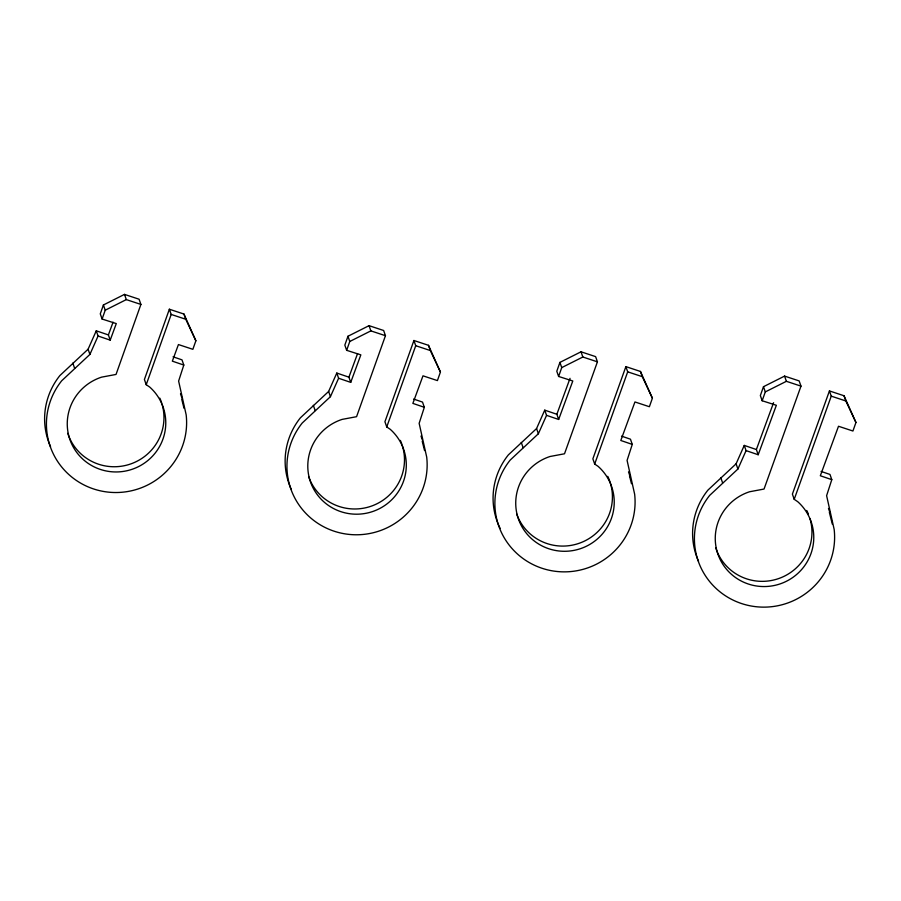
<?xml version="1.0" encoding="UTF-8"?>
<svg xmlns="http://www.w3.org/2000/svg" width="901" height="901" viewBox="0 0 901 901"><rect width="100%" height="100%" fill="white"/><g stroke="black" fill="none" stroke-linecap="round" stroke-linejoin="round"><path stroke-width="1.35" d="M173.071 356.807L181.991 359.848L183.804 365.051L178.623 381.067L186.169 414.832A70.222 69.073 -19.2 0 1 97.162 490.031A70.222 69.073 -19.2 0 1 61.685 380.785L89.909 354.42L98.074 336.017L96.261 330.802L108.39 334.924L110.204 340.139L98.074 336.017M413.593 399.053L422.513 402.083L424.326 407.297L419.145 423.312L426.702 457.077A70.222 69.073 -19.2 0 1 337.684 532.277A70.222 69.073 -19.2 0 1 302.207 423.031L330.442 396.665L338.607 378.251L336.794 373.048L348.912 377.17L350.726 382.384L338.607 378.251M621.532 436.14L630.452 439.181L632.265 444.396L627.085 460.4L634.642 494.176A70.222 69.073 -19.2 0 1 545.623 569.364A70.222 69.073 -19.2 0 1 510.146 460.118L538.381 433.753L546.547 415.35L544.733 410.146L556.852 414.269L558.665 419.472L546.547 415.35M821.059 471.414L829.979 474.444L831.792 479.659L826.611 495.674L834.168 529.439A70.222 69.073 -19.2 0 1 745.15 604.639A70.222 69.073 -19.2 0 1 709.673 495.392L737.908 469.027L746.073 450.624L744.26 445.409L756.378 449.531L758.192 454.746L746.073 450.624M183.804 365.051L172.339 361.155L178.432 344.554L192.859 349.318L195.877 340.781L183.95 314.044L169.365 309.223L144.408 379.49L146.221 384.704L149.701 387.058A49.352 48.541 -19.2 0 1 146.604 461.526A49.352 48.541 -19.2 0 1 72.88 446.344A49.352 48.541 -19.2 0 1 101.588 377.147L116.038 374.444L140.905 304.425L139.092 299.222L124.496 294.39L103.401 304.988L100.281 313.841L102.095 319.044L116.285 323.583L110.204 340.139M102.095 319.044L105.226 310.203L103.401 304.988M146.221 384.704L171.179 314.438L169.365 309.223M424.326 407.297L412.861 403.389L422.986 375.83L437.413 380.594L440.431 372.057L428.504 345.32L413.919 340.499L384.93 421.736L386.743 426.95L390.234 429.304A49.352 48.541 -19.2 0 1 387.137 503.772A49.352 48.541 -19.2 0 1 313.413 488.579A49.352 48.541 -19.2 0 1 342.11 419.393L356.571 416.69L385.459 335.701L383.646 330.498L369.05 325.666L347.955 336.264L344.835 345.117L346.648 350.32L360.839 354.859L350.726 382.384M346.648 350.32L349.779 341.479L347.955 336.264M632.265 444.396L620.8 440.488L634.946 401.959L649.384 406.723L652.392 398.197L640.465 371.46L625.88 366.628L592.869 458.834L594.683 464.038L598.163 466.403A49.352 48.541 -19.2 0 1 595.077 540.859A49.352 48.541 -19.2 0 1 521.352 525.677A49.352 48.541 -19.2 0 1 550.049 456.492L564.51 453.789L597.431 361.83L595.617 356.627L581.021 351.795L559.926 362.393L556.795 371.246L558.609 376.46L572.799 380.988L558.665 419.472M558.609 376.46L561.74 367.608L559.926 362.393M831.792 479.659L820.327 475.751L838.504 426.263L852.932 431.016L855.95 422.49L844.023 395.753L829.438 390.933L792.396 494.097L794.209 499.312L797.7 501.666A49.352 48.541 -19.2 0 1 794.603 576.133A49.352 48.541 -19.2 0 1 720.879 560.94A49.352 48.541 -19.2 0 1 749.576 491.755L764.037 489.052L800.989 386.135L799.164 380.92L784.568 376.1L763.485 386.698L760.354 395.55L762.167 400.754L776.358 405.281L758.192 454.746M762.167 400.754L765.298 391.912L763.485 386.698M386.743 426.95L415.733 345.714L413.919 340.499M594.683 464.038L627.693 371.843L625.88 366.628M794.209 499.312L831.251 396.147L829.438 390.933M108.39 334.924L113.064 322.186M348.912 377.17L357.573 353.575M556.852 414.269L570.04 378.341M756.378 449.531L773.587 402.679M50.546 446.648A70.222 69.073 -19.2 0 1 59.871 375.571L88.095 349.205L96.261 330.802M291.068 488.894A70.222 69.073 -19.2 0 1 300.393 417.816L328.628 391.451L336.794 373.048M500.201 528.504A70.222 69.073 -19.2 0 1 508.333 454.915L536.568 428.549L544.733 410.146M698.534 561.255A70.222 69.073 -19.2 0 1 707.859 490.178L736.094 463.812L744.26 445.409M105.226 310.203L126.309 299.605L140.905 304.425M349.779 341.479L370.863 330.881L385.459 335.701M561.74 367.608L582.834 357.01L597.431 361.83M765.298 391.912L786.382 381.314L800.989 386.135M831.251 396.147L845.836 400.968L855.95 422.49M627.693 371.843L642.289 376.663L652.392 398.197M415.733 345.714L430.318 350.534L440.431 372.057M171.179 314.438L185.764 319.258L195.877 340.781M844.023 395.753L845.836 400.968M784.568 376.1L786.382 381.314M828.481 508.434L829.844 512.342M736.094 463.812L737.908 469.027M720.811 477.71L722.625 482.925M640.465 371.46L642.289 376.663M628.504 471.865L630.317 477.079M581.021 351.795L582.834 357.01M536.568 428.549L538.381 433.753M521.285 442.447L523.098 447.662M428.504 345.32L430.318 350.534M421.015 436.073L422.378 439.981M369.05 325.666L370.863 330.881M328.628 391.451L330.442 396.665M313.345 405.349L315.159 410.563M183.95 314.044L185.764 319.258M180.493 393.827L181.856 397.735M124.496 294.39L126.309 299.605M88.095 349.205L89.909 354.42M72.823 363.103L74.637 368.318M829.359 512.387L832.355 524.224M629.495 475.807L631.488 483.702M422.231 441.344L424.551 450.545M181.698 399.098L184.029 408.311M810.01 518.717A49.352 48.541 -19.2 0 1 777.022 579.106A49.352 48.541 -19.2 0 1 715.754 547.943M806.722 510.462A49.352 48.541 -19.2 0 1 808.321 513.942M607.758 476.347A49.352 48.541 -19.2 0 1 581.742 542.312A49.352 48.541 -19.2 0 1 516.633 513.874M402.173 445.139A49.352 48.541 -19.2 0 1 370.773 506.339A49.352 48.541 -19.2 0 1 308.694 476.775M400.359 440.409A49.352 48.541 -19.2 0 1 401.767 443.945M162.022 404.11A49.352 48.541 -19.2 0 1 129.034 464.499A49.352 48.541 -19.2 0 1 67.766 433.336M159.826 398.163A49.352 48.541 -19.2 0 1 161.651 402.905"/></g></svg>
